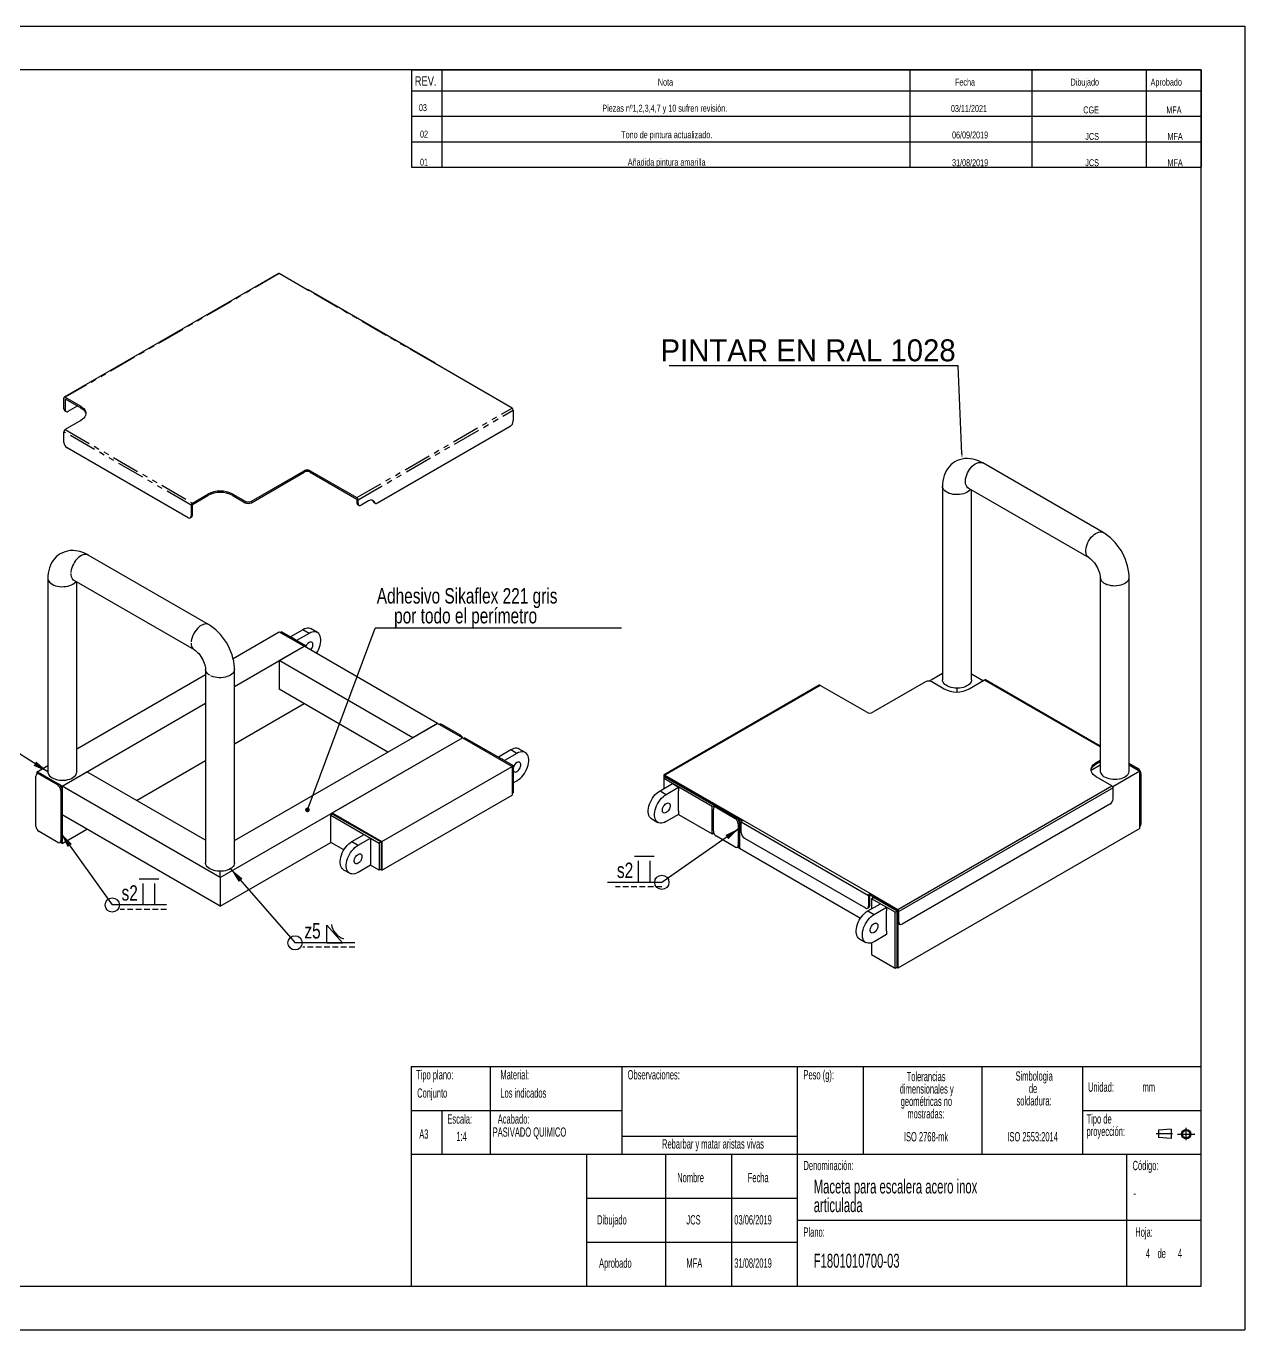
# Model space of a CAD drawing. Extents: x 0 to 1680, y 0 to 1188.
# Drawn here: x 569 to 1680, y 0 to 1188 of the extents above; entities that cross this region are included whole.
import ezdxf
from ezdxf import colors
from ezdxf.entities.mleader import LeaderData, LeaderLine
from ezdxf.math import Vec2, Vec3

# ---------------------------------------------------------------- set-up
doc = ezdxf.new("R2010")
doc.units = 0
doc.header["$LTSCALE"] = 4
for name, pattern in [('CENTERX2', [20.32, 12.7, -2.54, 2.54, -2.54]), ('HIDDEN', [1.905, 1.27, -0.635]), ('PHANTOM', [12.7, 6.35, -1.27, 1.27, -1.27, 1.27, -1.27])]:
    doc.linetypes.add(name, pattern=pattern)
doc.layers.get('0').update_dxf_attribs({"linetype": 'CONTINUOUS'})
doc.layers.add('FORMATO', color=7, linetype='CONTINUOUS')
doc.layers.add('SLD-0', color=179, linetype='CONTINUOUS')
doc.styles.add('SLDTEXTSTYLE0', font='TXT', dxfattribs={"width": 0.605})
doc.styles.add('SLDTEXTSTYLE1', font='TXT', dxfattribs={"width": 0.75})
doc.dimstyles.new('SLDDIMSTYLE0', dxfattribs={"dimtxt": 0.18, "dimasz": 4.307692, "dimexe": 0, "dimexo": 0.0625, "dimgap": 0, "dimtad": 0, "dimtih": 1, "dimtoh": 1, "dimdec": 0, "dimrnd": 1e-09, "dimzin": 0, "dimdsep": 46, "dimtxsty": 'Standard', "dimblk1": 'DOT', "dimblk2": 'DOT', "dimsah": 1, "dimcen": 0.09, "dimadec": 0, "dimazin": 0, "dimtfac": 4.307692, "dimtdec": 0, "dimtofl": 0, "dimtmove": 0, "dimatfit": 3, "dimldrblk": 'DOT', "dimfxl": 1, "dimtolj": 1, "dimtzin": 0, "dimarcsym": 0})
doc.dimstyles.new('SLDDIMSTYLE1', dxfattribs={"dimtxt": 0.18, "dimasz": 14, "dimexe": 0, "dimexo": 0.0625, "dimgap": 0, "dimtad": 0, "dimtih": 1, "dimtoh": 1, "dimdec": 0, "dimrnd": 1e-09, "dimzin": 0, "dimdsep": 46, "dimtxsty": 'Standard', "dimsah": 1, "dimcen": 0.09, "dimadec": 0, "dimazin": 0, "dimtfac": 14, "dimtdec": 0, "dimtofl": 0, "dimtmove": 0, "dimatfit": 3, "dimfxl": 1, "dimtolj": 1, "dimtzin": 0, "dimarcsym": 0})

# ---------------------------------------------------------------- blocks, each defined once
blk = doc.blocks.new('BLOQUE3')
at = {"color": 7, "linetype": 'CENTERX2'}
for p, q in [((1602.08, 515.38), (1602.08, 524.78)), ((1591.7, 520.22), (1579.2, 520.22)), ((1595.52, 520.08), (1608.63, 520.08))]:
    blk.add_line(p, q, dxfattribs=at)
at = {"color": 7, "linetype": 'Continuous'}
for p, q in [((1590.74, 523.79), (1580.93, 523.08)), ((1580.93, 523.08), (1580.93, 517.37)), ((1590.74, 516.66), (1580.93, 517.37)), ((1590.74, 523.79), (1590.74, 516.66))]:
    blk.add_line(p, q, dxfattribs=at)
for radius in [3.57, 2.85]:
    blk.add_circle((1602.08, 520.08), radius, dxfattribs=at)
blk = doc.blocks.new('SW_NOTE_0')
at = {"layer": 'SLD-0', "color": 0, "attachment_point": 2, "style": 'SLDTEXTSTYLE0'}
for s, insert, char_height in [('dimensionales y', (30.2, -0.4), 8.467), ('Tolerancias', (29.6, 10.9), 8.467), ('geométricas no', (29.9, -11.7), 8.467), ('mostradas:', (29.5, -23), 8.47)]:
    blk.add_mtext(s, dxfattribs=dict(at, insert=insert, char_height=char_height))
blk = doc.blocks.new('SW_NOTE_0_1')
at = {"layer": 'SLD-0', "color": 0, "attachment_point": 1, "style": 'SLDTEXTSTYLE0'}
for s, insert, char_height in [('Tipo de', (0, 10.9), 8.47), ('proyección:', (0, -0.4), 8.467)]:
    blk.add_mtext(s, dxfattribs=dict(at, insert=insert, char_height=char_height))
blk = doc.blocks.new('SW_NOTE_0_2')
at = {"layer": 'SLD-0', "color": 0, "char_height": 8.47, "attachment_point": 2, "style": 'SLDTEXTSTYLE0'}
for s, insert in [('Simbologia', (28.4, 10.9)), ('de', (27.4, -0.4)), ('soldadura:', (28.3, -11.7))]:
    blk.add_mtext(s, dxfattribs=dict(at, insert=insert))
blk = doc.blocks.new('SW_NOTE_0_4')
at = {"layer": 'SLD-0', "color": 0, "char_height": 12.7, "attachment_point": 1, "style": 'SLDTEXTSTYLE0'}
for s, insert in [('Maceta para escalera acero inox', (0, 16.4)), ('articulada', (0, -0.6))]:
    blk.add_mtext(s, dxfattribs=dict(at, insert=insert))
blk = doc.blocks.new('SW_NOTE_0_5')
at = {"layer": 'FORMATO', "color": 0}
blk.add_line((224.7, 0), (0, 0), dxfattribs=at)
at = {"layer": 'FORMATO', "color": 0, "char_height": 14, "attachment_point": 1, "style": 'SLDTEXTSTYLE1'}
for s, insert in [('Adhesivo Sikaflex 221 gris', (1.5, 36.5)), ('por todo el perímetro', (17.3, 18.4))]:
    blk.add_mtext(s, dxfattribs=dict(at, insert=insert))
blk = doc.blocks.new('_DOT')
at = {"color": 0, "linetype": 'ByBlock'}
blk.add_line((-0.5, 0), (-1, 0), dxfattribs=at)
at = {"color": 0, "linetype": 'ByBlock', "const_width": 0.5}
blk.add_lwpolyline([(-0.25, 0, 1), (0.25, 0, 1)], format="xyb", close=True, dxfattribs=at)
blk = doc.blocks.new('SW_SYMBOL_WELD_FILL')
at = {"layer": 'FORMATO', "color": 0}
for p, q in [((400, 0), (400, 3600)), ((400, 3600), (3600, 0)), ((400, 0), (3600, 0))]:
    blk.add_line(p, q, dxfattribs=at)
blk = doc.blocks.new('SW_SYMBOL_WLDSI_FCNC')
at = {"layer": 'FORMATO', "color": 0}
blk.add_arc((5100, 4275), 3600, 188, 252, dxfattribs=at)
blk = doc.blocks.new('SW_WELDSYMBOL_19')
at = {"layer": 'FORMATO', "color": 0}
blk.add_line((54.5, 0), (0, 0), dxfattribs=at)
at = {"layer": 'FORMATO', "color": 0, "linetype": 'HIDDEN'}
blk.add_line((54.5, -4), (7.2, -4), dxfattribs=at)
at = {"layer": 'FORMATO', "color": 0}
blk.add_circle((0, 0), 6.48, dxfattribs=at)
at = {"layer": 'FORMATO', "color": 0, "xscale": 0.004470703125, "yscale": 0.004470703125, "zscale": 0.004470703125}
for name, p in [('SW_SYMBOL_WELD_FILL', (27.2, 0)), ('SW_SYMBOL_WLDSI_FCNC', (26.3, 0))]:
    blk.add_blockref(name, p, dxfattribs=at)
at = {"layer": 'FORMATO', "color": 0, "insert": (8.5, 18), "char_height": 14, "attachment_point": 1, "style": 'SLDTEXTSTYLE1'}
blk.add_mtext('z5', dxfattribs=at)
blk = doc.blocks.new('SW_SYMBOL_WELD_BUSQ')
at = {"layer": 'FORMATO', "color": 0}
for p, q in [((800, 0), (800, 4400)), ((3200, 0), (3200, 4400))]:
    blk.add_line(p, q, dxfattribs=at)
blk = doc.blocks.new('SW_SYMBOL_WLDSI_FLT')
at = {"layer": 'FORMATO', "color": 0}
blk.add_line((0, 0), (4000, 0), dxfattribs=at)
blk = doc.blocks.new('SW_WELDSYMBOL_21')
at = {"layer": 'FORMATO', "color": 0}
blk.add_line((49.4, 0), (0, 0), dxfattribs=at)
at = {"layer": 'FORMATO', "color": 0, "linetype": 'HIDDEN'}
blk.add_line((49.4, -4), (7.2, -4), dxfattribs=at)
at = {"layer": 'FORMATO', "color": 0}
blk.add_circle((0, 0), 6.48, dxfattribs=at)
at = {"layer": 'FORMATO', "color": 0, "xscale": 0.004470703125, "yscale": 0.004470703125, "zscale": 0.004470703125}
for name, p in [('SW_SYMBOL_WLDSI_FLT', (24.6, 23.8)), ('SW_SYMBOL_WELD_BUSQ', (24.6, 0))]:
    blk.add_blockref(name, p, dxfattribs=at)
at = {"layer": 'FORMATO', "color": 0, "insert": (8.5, 18), "char_height": 14, "attachment_point": 1, "style": 'SLDTEXTSTYLE1'}
blk.add_mtext('s2', dxfattribs=at)
blk = doc.blocks.new('SW_WELDSYMBOL_22')
at = {"layer": 'FORMATO', "color": 0}
blk.add_line((0, 0), (-49.4, 0), dxfattribs=at)
at = {"layer": 'FORMATO', "color": 0, "linetype": 'HIDDEN'}
blk.add_line((0, -4), (-42.2, -4), dxfattribs=at)
at = {"layer": 'FORMATO', "color": 0}
blk.add_circle((0, 0), 6.48, dxfattribs=at)
at = {"layer": 'FORMATO', "color": 0, "xscale": 0.004470703125, "yscale": 0.004470703125, "zscale": 0.004470703125}
for name, p in [('SW_SYMBOL_WLDSI_FLT', (-24.8, 23.8)), ('SW_SYMBOL_WELD_BUSQ', (-24.8, 0))]:
    blk.add_blockref(name, p, dxfattribs=at)
at = {"layer": 'FORMATO', "color": 0, "insert": (-40.9, 18), "char_height": 14, "attachment_point": 1, "style": 'SLDTEXTSTYLE1'}
blk.add_mtext('s2', dxfattribs=at)

msp = doc.modelspace()

# ---------------------------------------------------------------- linework, layer by layer
at = {"color": 7, "linetype": 'Continuous'}
for p, q in [((0, 1188), (1680, 1188)), ((1680, 1188), (1680, 0)), ((1640, 1148), (80, 1148)), ((1640, 40), (1640, 1148)), ((799.02, 962.5), (603.86, 849.84)), ((825.28, 947.73), (799.82, 962.42)), ((942.04, 880.86), (826.08, 947.81)), ((1011.95, 839.96), (941.24, 880.78)), ((603.53, 839.31), (603.53, 849.11)), ((604.66, 849.76), (618.8, 841.6)), ((604.66, 848.45), (604.66, 838.66)), ((604.66, 848.45), (618.8, 840.29)), ((604.36, 837.48), (605.49, 836.82)), ((607.49, 837.02), (615.97, 841.92)), ((1013.08, 838), (1013.08, 828.21)), ((618.8, 828.53), (604.66, 820.37)), ((889.28, 753.47), (1010.25, 823.31)), ((603.53, 808.61), (603.53, 818.41)), ((716.66, 740.03), (606.36, 803.71)), ((1550.85, 726.55), (1441.11, 789.91)), ((774.36, 755.06), (822.45, 782.81)), ((774.36, 753.75), (822.45, 781.51)), ((828.1, 782.81), (870.53, 758.32)), ((828.1, 781.51), (870.53, 757.02)), ((720.62, 753.42), (734.77, 761.59)), ((757.39, 761.59), (768.71, 755.06)), ((1404.34, 768.67), (1404.34, 592.3)), ((1427.91, 767.04), (1537.65, 703.69)), ((1430.74, 592.3), (1430.74, 765.41)), ((719.49, 751.46), (719.49, 741.67)), ((720.62, 752.12), (734.77, 760.28)), ((720.62, 742.32), (720.62, 752.12)), ((757.39, 760.28), (768.71, 753.75)), ((870.53, 757.02), (870.53, 753.75)), ((871.36, 751.92), (872.49, 751.27)), ((871.66, 753.1), (871.66, 756.36)), ((881.28, 755.38), (874.49, 751.46)), ((886.15, 753.92), (887.28, 753.27)), ((718.66, 739.83), (719.79, 740.49)), ((735.43, 642.69), (625.68, 706.04)), ((588.91, 684.81), (588.91, 508.44)), ((612.48, 683.18), (722.23, 619.83)), ((615.31, 508.44), (615.31, 681.55)), ((1548.02, 685.73), (1548.02, 509.35)), ((1574.42, 509.35), (1574.42, 685.73)), ((757.74, 611.67), (799.82, 635.96)), ((799.82, 635.96), (822.45, 622.9)), ((802.08, 635.96), (800.95, 635.31)), ((802.08, 635.96), (823.58, 623.55)), ((821.32, 637.92), (810, 631.39)), ((815.66, 628.12), (810, 631.39)), ((826.97, 634.65), (815.66, 628.12)), ((834.57, 635.41), (828.91, 638.67)), ((759, 586.27), (822.45, 622.9)), ((799.82, 609.84), (822.45, 622.9)), ((823.58, 623.55), (822.45, 622.9)), ((944.07, 552.69), (822.45, 622.9)), ((823.58, 623.55), (823.58, 622.24)), ((799.82, 609.84), (799.82, 583.71)), ((921.44, 539.62), (799.82, 609.84)), ((615.31, 529.45), (732.6, 597.15)), ((732.6, 601.86), (732.6, 425.49)), ((759, 425.49), (759, 601.86)), ((1404.34, 598.07), (1392.37, 591.16)), ((1430.74, 597.74), (1441.58, 591.48)), ((898.81, 526.56), (799.82, 583.71)), ((1292.01, 587.32), (1150.59, 505.68)), ((1292.81, 587.24), (1151.39, 505.6)), ((1335.23, 562.75), (1292.81, 587.24)), ((1388.97, 590.51), (1340.89, 562.75)), ((1405.94, 583.97), (1394.63, 590.51)), ((1417.26, 584.68), (1417.26, 581.27)), ((1442.71, 592.14), (1428.57, 583.97)), ((1548.02, 531.88), (1443.51, 592.22)), ((601.83, 495.54), (732.6, 571.03)), ((759, 534.01), (822.45, 570.64)), ((822.45, 570.64), (822.45, 570.64)), ((759, 445.85), (944.07, 552.69)), ((944.07, 552.69), (921.44, 539.62)), ((966.7, 539.62), (944.07, 552.69)), ((946.03, 551.91), (945.73, 551.73)), ((963.87, 541.26), (946.9, 551.05)), ((965, 541.91), (948.03, 551.71)), ((746.08, 412.26), (966.7, 539.62)), ((847.9, 471.05), (966.7, 539.62)), ((966.7, 539.62), (1011.95, 513.5)), ((968.96, 539.62), (967.83, 538.97)), ((968.96, 539.62), (1013.08, 514.15)), ((1010.82, 528.52), (999.51, 521.99)), ((1016.48, 525.26), (1005.16, 518.72)), ((1024.08, 526.01), (1018.42, 529.27)), ((579.2, 508.6), (588.91, 514.21)), ((669.72, 482.47), (732.6, 518.77)), ((893.16, 444.92), (1011.95, 513.5)), ((1005.16, 518.72), (999.51, 521.99)), ((1013.08, 514.15), (1011.95, 513.5)), ((1011.95, 513.5), (1011.95, 487.37)), ((1013.08, 514.15), (1013.08, 489.33)), ((1548.02, 514.47), (1539.9, 509.78)), ((1544.54, 517.03), (1548.02, 519.04)), ((1544.54, 515.72), (1548.02, 517.74)), ((1544.54, 517.03), (1544.54, 515.72)), ((1582.44, 511.48), (1574.42, 516.1)), ((1581.31, 510.82), (1574.42, 514.8)), ((1574.42, 514.8), (1584.13, 509.19)), ((1581.31, 510.82), (1582.44, 511.48)), ((578.07, 458.96), (578.07, 504.68)), ((580.03, 507.17), (578.9, 506.51)), ((579.2, 506.69), (579.2, 508.6)), ((601.83, 495.54), (579.2, 508.6)), ((580.9, 506.31), (597.87, 496.52)), ((582.03, 506.97), (599, 497.17)), ((601.83, 495.54), (624.46, 508.6)), ((732.6, 446.17), (624.46, 508.6)), ((1013.08, 498.47), (1016.48, 500.43)), ((1150.25, 504.95), (1150.25, 502.33)), ((1150.25, 502.33), (1151.95, 503.31)), ((1150.25, 502.33), (1150.25, 493.19)), ((1194.38, 476.86), (1150.25, 502.33)), ((1151.39, 505.6), (1222.1, 464.78)), ((1151.39, 504.29), (1151.39, 502.99)), ((1196.64, 478.17), (1151.39, 504.29)), ((1151.39, 504.29), (1221.3, 463.93)), ((1196.07, 477.84), (1151.95, 503.31)), ((1558.68, 495.8), (1544.54, 503.97)), ((1584.13, 509.19), (1559.48, 494.96)), ((1584.13, 456.93), (1584.13, 509.19)), ((1585.27, 506.58), (1584.13, 505.92)), ((1584.13, 460.2), (1584.13, 505.92)), ((1585.27, 460.85), (1585.27, 506.58)), ((600.7, 491.62), (600.7, 445.89)), ((601.83, 495.54), (601.83, 443.28)), ((746.08, 412.26), (601.83, 495.54)), ((601.83, 469.41), (601.83, 495.54)), ((601.83, 492.27), (601.83, 446.55)), ((893.16, 418.79), (1011.95, 487.37)), ((1013.08, 489.33), (1011.95, 488.68)), ((1146.86, 491.23), (1158.17, 497.76)), ((1146.86, 491.23), (1152.52, 487.96)), ((1152.52, 487.96), (1163.83, 494.5)), ((1158.17, 497.76), (1163.83, 494.5)), ((1163.83, 494.5), (1163.83, 491.23)), ((1163.83, 472.94), (1163.83, 491.23)), ((1363.52, 383.14), (1558.68, 495.8)), ((1559.81, 493.84), (1364.65, 381.18)), ((1559.81, 484.04), (1559.81, 493.84)), ((1194.38, 476.86), (1196.07, 477.84)), ((1194.38, 452.04), (1194.38, 476.86)), ((1196.07, 475.88), (1196.07, 477.84)), ((1197.47, 476.73), (1196.34, 476.08)), ((1196.64, 476.25), (1196.64, 478.17)), ((1196.64, 478.17), (1219.27, 465.1)), ((1199.47, 476.53), (1198.34, 475.88)), ((1198.34, 475.88), (1215.31, 466.08)), ((1199.47, 476.53), (1216.44, 466.74)), ((1556.98, 479.14), (1367.48, 369.75)), ((746.08, 386.14), (601.83, 469.41)), ((848.47, 470.07), (846.77, 469.09)), ((846.77, 469.09), (890.89, 443.61)), ((846.77, 444.26), (846.77, 469.09)), ((847.9, 471.05), (893.16, 444.92)), ((847.9, 469.74), (847.9, 471.05)), ((848.47, 470.07), (892.59, 444.59)), ((1139.26, 465.65), (1144.92, 462.39)), ((1163.83, 469.67), (1152.52, 463.14)), ((1163.83, 472.94), (1163.83, 469.67)), ((1163.83, 469.67), (1194.38, 452.04)), ((1195.51, 454.65), (1195.51, 474.25)), ((1215.31, 466.08), (1216.44, 466.74)), ((1219.27, 465.1), (1219.27, 438.98)), ((1219.27, 465.1), (1221.3, 463.93)), ((1222.1, 464.78), (1338.06, 397.83)), ((597.87, 444.26), (580.9, 454.06)), ((601.83, 443.28), (624.46, 456.34)), ((866, 444.92), (877.32, 451.45)), ((877.32, 451.45), (882.98, 448.19)), ((1194.38, 452.04), (1195.85, 452.89)), ((1195.51, 452.69), (1196.07, 452.36)), ((1219.27, 461.84), (1218.14, 461.19)), ((1218.14, 461.19), (1218.14, 441.59)), ((1219.27, 461.84), (1219.27, 442.24)), ((1220.96, 462.82), (1336.93, 395.87)), ((1220.96, 453.02), (1220.96, 462.82)), ((1584.13, 456.93), (1363.52, 329.57)), ((1584.13, 460.2), (1585.27, 460.85)), ((1584.13, 458.85), (1584.44, 459.02)), ((599.87, 444.06), (601, 444.71)), ((601.83, 443.28), (600.17, 444.24)), ((746.08, 386.14), (846.77, 444.26)), ((858.69, 437.38), (846.77, 444.26)), ((871.66, 441.66), (882.98, 448.19)), ((882.98, 448.19), (882.98, 444.92)), ((882.98, 444.92), (882.98, 426.63)), ((892.59, 444.59), (890.89, 443.61)), ((890.89, 443.61), (890.89, 418.79)), ((892.59, 444.59), (892.59, 419.77)), ((893.16, 444.92), (893.16, 418.79)), ((1215.31, 439.96), (1198.34, 449.75)), ((1217.31, 439.76), (1218.44, 440.41)), ((1217.61, 439.93), (1219.27, 438.98)), ((1218.14, 441.59), (1219.27, 442.24)), ((1223.79, 448.12), (1334.1, 384.44)), ((1219.27, 438.98), (1329.66, 375.25)), ((746.08, 412.26), (746.08, 417.87)), ((858.41, 419.35), (864.06, 416.08)), ((882.98, 423.36), (871.66, 416.83)), ((882.98, 426.63), (882.98, 423.36)), ((890.89, 418.79), (882.98, 423.36)), ((892.59, 419.77), (890.89, 418.79)), ((893.16, 418.79), (892.03, 419.44)), ((746.08, 412.26), (746.08, 386.14)), ((1336.93, 395.87), (1336.93, 386.08)), ((1338.06, 396.53), (1338.06, 397.83)), ((1338.06, 397.83), (1363.52, 383.14)), ((1338.06, 396.53), (1363.52, 381.83)), ((1338.06, 386.73), (1338.06, 396.53)), ((1338.06, 396.53), (1340.89, 394.89)), ((1339.76, 392.93), (1341.46, 393.91)), ((1361.25, 380.52), (1339.76, 392.93)), ((1339.76, 392.93), (1339.76, 383.79)), ((1363.52, 381.83), (1340.89, 394.89)), ((1340.89, 393.59), (1340.89, 394.89)), ((1362.95, 381.5), (1341.46, 393.91)), ((1336.1, 384.24), (1337.23, 384.9)), ((1336.36, 381.83), (1347.68, 388.36)), ((1336.36, 381.83), (1342.02, 378.57)), ((1336.93, 386.08), (1338.06, 386.73)), ((1342.02, 378.57), (1353.34, 385.1)), ((1347.68, 388.36), (1353.34, 385.1)), ((1353.34, 385.1), (1353.34, 381.83)), ((1353.34, 363.54), (1353.34, 381.83)), ((1361.25, 380.52), (1362.95, 381.5)), ((1361.25, 329.57), (1361.25, 380.52)), ((1362.95, 330.55), (1362.95, 381.5)), ((1363.52, 381.83), (1363.52, 372.03)), ((1363.52, 381.83), (1363.52, 329.57)), ((1364.65, 371.38), (1364.65, 381.18)), ((1363.52, 372.03), (1364.65, 371.38)), ((1364.35, 370.2), (1365.48, 369.55)), ((1353.34, 360.27), (1342.02, 353.74)), ((1353.34, 363.54), (1353.34, 360.27)), ((1328.77, 356.26), (1334.42, 352.99)), ((1339.76, 352.71), (1339.76, 341.98)), ((1339.76, 341.98), (1361.25, 329.57)), ((1361.25, 329.57), (1362.95, 330.55)), ((1363.52, 329.57), (1362.39, 330.23)), ((920, 240), (1640, 240)), ((920, 240), (920, 40)), ((80, 40), (1640, 40)), ((30.12, 0), (1680, 0))]:
    msp.add_line(p, q, dxfattribs=at)
at = {"color": 8, "linetype": 'PHANTOM'}
for p, q in [((799.82, 962.42), (604.66, 849.76)), ((941.24, 880.78), (825.28, 947.73)), ((603.53, 839.31), (604.66, 838.66)), ((618.8, 841.6), (618.8, 840.29)), ((870.53, 758.32), (1011.95, 839.96)), ((871.66, 756.36), (1013.08, 838)), ((604.66, 820.37), (720.62, 753.42)), ((719.49, 751.46), (603.53, 818.41)), ((822.45, 781.51), (822.45, 782.81)), ((828.1, 782.81), (828.1, 781.51)), ((734.77, 761.59), (734.77, 760.28)), ((757.39, 761.59), (757.39, 760.28)), ((768.71, 753.75), (768.71, 755.06)), ((774.36, 755.06), (774.36, 753.75)), ((870.53, 753.75), (871.66, 753.1)), ((885.48, 754.76), (886.61, 754.11)), ((719.49, 741.67), (720.62, 742.32)), ((826.97, 634.65), (821.32, 637.92)), ((948.03, 551.71), (946.9, 551.05)), ((963.87, 541.26), (965, 541.91)), ((1016.48, 525.26), (1010.82, 528.52)), ((582.03, 506.97), (580.9, 506.31)), ((597.87, 496.52), (599, 497.17)), ((601.83, 492.27), (600.7, 491.62)), ((600.7, 445.89), (601.83, 446.55)), ((866, 444.92), (871.66, 441.66))]:
    msp.add_line(p, q, dxfattribs=at)
at = {"color": 8, "linetype": 'Continuous'}
msp.add_line((1548.02, 531.34), (1442.71, 592.14), dxfattribs=at)
at = {"color": 7, "linetype": 'Continuous', "flags": 128}
for points in [[(618.8, 841.6), (620.3, 840.6), (621.53, 839.49), (622.48, 838.29), (623.12, 837.03), (623.45, 835.72), (623.45, 834.41), (623.12, 833.1), (622.48, 831.84), (621.53, 830.64), (620.3, 829.53), (618.8, 828.53)], [(618.8, 840.29), (620.3, 839.29), (621.53, 838.19), (622.48, 836.99), (623.12, 835.72), (623.45, 834.42), (623.45, 834.41)], [(1441.11, 789.91), (1439.64, 790.71), (1437.03, 791.91), (1434.36, 792.86), (1431.96, 793.46), (1429.59, 793.84), (1427.26, 793.98), (1424.73, 793.88), (1422.28, 793.51), (1419.94, 792.89), (1417.73, 792.03), (1415.66, 790.95), (1413.74, 789.66), (1411.99, 788.18), (1410.4, 786.52), (1408.98, 784.71), (1407.75, 782.73), (1406.69, 780.62), (1405.83, 778.36), (1405.15, 775.96), (1404.67, 773.43), (1404.4, 770.77), (1404.34, 768.67)], [(1426.66, 767.6), (1426.65, 767.6), (1426.79, 767.57), (1427.14, 767.43), (1427.68, 767.17), (1427.91, 767.04)], [(886.61, 754.11), (886.26, 754.82), (885.79, 755.4), (885.21, 755.81), (884.54, 756.07), (883.8, 756.15), (882.99, 756.06), (882.15, 755.81), (881.28, 755.38)], [(884.67, 756.04), (885.13, 755.47), (885.48, 754.76)], [(886.61, 754.11), (886.79, 753.75), (887.02, 753.46), (887.31, 753.25), (887.65, 753.13), (888.02, 753.08), (888.42, 753.13), (888.84, 753.26), (889.28, 753.47)], [(1574.42, 685.73), (1574.39, 687.4), (1574.15, 690.27), (1573.7, 693.18), (1573.04, 696.09), (1572.2, 698.98), (1571.17, 701.84), (1569.97, 704.65), (1568.6, 707.4), (1567.09, 710.07), (1565.42, 712.64), (1563.62, 715.12), (1561.68, 717.47), (1559.62, 719.7), (1557.43, 721.77), (1555.12, 723.68), (1552.7, 725.41), (1550.85, 726.55)], [(625.68, 706.04), (624.21, 706.85), (621.6, 708.05), (618.93, 708.99), (616.54, 709.6), (614.16, 709.97), (611.83, 710.12), (609.3, 710.02), (606.85, 709.65), (604.52, 709.03), (602.31, 708.17), (600.24, 707.08), (598.32, 705.79), (596.56, 704.31), (594.97, 702.66), (593.55, 700.84), (592.32, 698.87), (591.27, 696.75), (590.4, 694.49), (589.72, 692.09), (589.25, 689.56), (588.98, 686.91), (588.91, 684.81)], [(1537.65, 703.69), (1538.06, 703.44), (1538.88, 702.87), (1539.8, 702.12), (1540.79, 701.19), (1541.81, 700.09), (1542.84, 698.84), (1543.83, 697.45), (1544.76, 695.97), (1545.59, 694.42), (1546.32, 692.85), (1546.93, 691.31), (1547.39, 689.82), (1547.72, 688.45), (1547.92, 687.22), (1548.01, 686.19), (1548.02, 685.73)], [(611.23, 683.74), (611.22, 683.74), (611.36, 683.7), (611.71, 683.57), (612.25, 683.31), (612.48, 683.18)], [(759, 601.86), (758.96, 603.53), (758.72, 606.41), (758.27, 609.31), (757.62, 612.22), (756.77, 615.12), (755.74, 617.98), (754.54, 620.79), (753.18, 623.53), (751.66, 626.2), (749.99, 628.78), (748.19, 631.25), (746.25, 633.61), (744.19, 635.83), (742, 637.91), (739.69, 639.82), (737.27, 641.55), (735.43, 642.69)], [(828.91, 638.67), (828.1, 639.05), (826.9, 639.34), (825.6, 639.36), (824.22, 639.13), (822.78, 638.65), (821.32, 637.92)], [(833.68, 616.41), (833.76, 616.53), (834.83, 618.31), (835.75, 620.15), (836.52, 622.04), (837.1, 623.93), (837.5, 625.79), (837.7, 627.59), (837.7, 629.28), (837.5, 630.84), (837.1, 632.25), (836.52, 633.46), (835.75, 634.47), (834.83, 635.25), (833.76, 635.79), (832.56, 636.07), (831.25, 636.1), (829.87, 635.87), (828.44, 635.38), (826.97, 634.65)], [(722.23, 619.83), (722.63, 619.58), (723.45, 619.01), (724.37, 618.26), (725.36, 617.33), (726.38, 616.23), (727.41, 614.97), (728.4, 613.59), (729.33, 612.11), (730.17, 610.56), (730.9, 608.99), (731.5, 607.44), (731.96, 605.96), (732.29, 604.58), (732.5, 603.36), (732.59, 602.32), (732.6, 601.86)], [(828.48, 619.42), (828.62, 619.58), (829.32, 620.54), (829.88, 621.6), (830.28, 622.7), (830.48, 623.78), (830.48, 624.76), (830.28, 625.6), (829.88, 626.24), (829.32, 626.65), (828.62, 626.81), (827.82, 626.7), (826.97, 626.33)], [(1430.74, 592.3), (1430.69, 591.61), (1430.37, 590.51), (1429.78, 589.45), (1428.93, 588.45), (1427.84, 587.53), (1426.53, 586.72), (1425.02, 586.02), (1423.36, 585.46), (1421.57, 585.05), (1419.7, 584.78), (1417.78, 584.68), (1415.86, 584.74), (1413.97, 584.96), (1412.16, 585.34), (1410.46, 585.87), (1408.91, 586.53), (1407.55, 587.32), (1406.4, 588.21), (1405.49, 589.19), (1404.83, 590.24), (1404.45, 591.33), (1404.34, 592.3)], [(1018.42, 529.27), (1017.6, 529.65), (1016.4, 529.94), (1015.1, 529.97), (1013.72, 529.73), (1012.28, 529.25), (1010.82, 528.52)], [(1016.48, 500.43), (1017.94, 501.39), (1019.38, 502.57), (1020.76, 503.93), (1022.06, 505.46), (1023.26, 507.13), (1024.33, 508.91), (1025.26, 510.76), (1026.02, 512.64), (1026.6, 514.53), (1027, 516.39), (1027.2, 518.19), (1027.2, 519.88), (1027, 521.44), (1026.6, 522.85), (1026.02, 524.06), (1025.26, 525.07), (1024.33, 525.85), (1023.26, 526.39), (1022.06, 526.67), (1020.76, 526.7), (1019.38, 526.47), (1017.94, 525.98), (1016.48, 525.26)], [(1013.08, 509.74), (1013.17, 509.49), (1013.57, 508.84), (1014.13, 508.43), (1014.83, 508.28), (1015.63, 508.39), (1016.48, 508.76), (1017.32, 509.37), (1018.12, 510.18), (1018.82, 511.14), (1019.39, 512.2), (1019.78, 513.3), (1019.99, 514.38), (1019.99, 515.36), (1019.78, 516.2), (1019.39, 516.84), (1018.82, 517.25), (1018.12, 517.41), (1017.32, 517.3), (1016.48, 516.93), (1016.48, 516.93)], [(1539.88, 509.77), (1539.89, 509.85), (1540.22, 511.15), (1540.86, 512.42), (1541.81, 513.62), (1543.04, 514.73), (1544.54, 515.72)], [(1544.54, 503.97), (1543.04, 504.96), (1541.81, 506.07), (1540.86, 507.27), (1540.22, 508.53), (1539.89, 509.84), (1539.89, 511.16), (1540.22, 512.46), (1540.86, 513.73), (1541.81, 514.92), (1543.04, 516.03), (1544.54, 517.03)], [(588.91, 508.44), (588.93, 508.02), (589.18, 506.92), (589.7, 505.85), (590.49, 504.83), (591.52, 503.89), (592.78, 503.05)], [(592.78, 503.05), (594.24, 502.32), (595.86, 501.73), (597.62, 501.27), (599.48, 500.97), (601.39, 500.83), (603.32, 500.85), (605.22, 501.03), (607.05, 501.37), (608.78, 501.86), (610.37, 502.49), (611.78, 503.25), (612.99, 504.12), (613.96, 505.08), (614.68, 506.11), (615.13, 507.19), (615.31, 508.3), (615.31, 508.44)], [(1548.02, 509.35), (1548.13, 508.38), (1548.52, 507.29), (1549.17, 506.25), (1550.08, 505.27), (1551.23, 504.37), (1552.6, 503.59), (1554.14, 502.92), (1555.84, 502.4), (1557.65, 502.02), (1559.54, 501.8), (1561.47, 501.74), (1563.38, 501.84), (1565.26, 502.1), (1567.04, 502.51), (1568.71, 503.08), (1570.21, 503.77), (1571.52, 504.59), (1572.62, 505.5), (1573.47, 506.5), (1574.05, 507.56), (1574.37, 508.66), (1574.42, 509.35)], [(1139.26, 465.65), (1139.01, 465.81), (1138.08, 466.59), (1137.32, 467.6), (1136.73, 468.82), (1136.34, 470.22), (1136.14, 471.78), (1136.14, 473.48), (1136.34, 475.27), (1136.73, 477.13), (1137.32, 479.02), (1138.08, 480.91), (1139.01, 482.76), (1140.08, 484.53), (1141.28, 486.2), (1142.58, 487.73), (1143.96, 489.1), (1145.4, 490.27), (1146.86, 491.23)], [(1152.52, 463.14), (1151.05, 462.41), (1149.62, 461.93), (1148.23, 461.7), (1146.93, 461.72), (1145.73, 462.01), (1144.66, 462.55), (1143.74, 463.33), (1142.97, 464.33), (1142.39, 465.55), (1141.99, 466.95), (1141.79, 468.52), (1141.79, 470.21), (1141.99, 472), (1142.39, 473.86), (1142.97, 475.75), (1143.74, 477.64), (1144.66, 479.49), (1145.73, 481.26), (1146.93, 482.93), (1148.23, 484.46), (1149.62, 485.83), (1151.05, 487), (1152.52, 487.96)], [(1152.52, 479.64), (1153.36, 480.01), (1154.16, 480.12), (1154.86, 479.96), (1155.43, 479.55), (1155.82, 478.91), (1156.03, 478.07), (1156.03, 477.09), (1155.82, 476.01), (1155.43, 474.91), (1154.86, 473.85), (1154.16, 472.89), (1153.36, 472.08), (1152.52, 471.47), (1151.67, 471.1), (1150.87, 470.99), (1150.17, 471.14), (1149.61, 471.55), (1149.21, 472.2), (1149.01, 473.03), (1149.01, 474.02), (1149.21, 475.09), (1149.61, 476.19), (1150.17, 477.26), (1150.87, 478.22), (1151.67, 479.03), (1152.52, 479.64)], [(858.41, 419.35), (858.15, 419.5), (857.22, 420.28), (856.46, 421.29), (855.88, 422.51), (855.48, 423.91), (855.28, 425.47), (855.28, 427.17), (855.48, 428.96), (855.88, 430.82), (856.46, 432.71), (857.22, 434.6), (858.15, 436.45), (859.22, 438.22), (860.42, 439.89), (861.72, 441.42), (863.1, 442.79), (864.54, 443.96), (866, 444.92)], [(871.66, 416.83), (870.2, 416.1), (868.76, 415.62), (867.38, 415.39), (866.08, 415.42), (864.88, 415.7), (863.81, 416.24), (862.88, 417.02), (862.12, 418.02), (861.53, 419.24), (861.14, 420.64), (860.94, 422.21), (860.94, 423.9), (861.14, 425.69), (861.53, 427.55), (862.12, 429.44), (862.88, 431.33), (863.81, 433.18), (864.88, 434.96), (866.08, 436.62), (867.38, 438.16), (868.76, 439.52), (870.2, 440.69), (871.66, 441.66)], [(871.66, 433.33), (872.51, 433.7), (873.3, 433.81), (874.01, 433.65), (874.57, 433.24), (874.97, 432.6), (875.17, 431.76), (875.17, 430.78), (874.97, 429.7), (874.57, 428.6), (874.01, 427.54), (873.3, 426.58), (872.51, 425.77), (871.66, 425.16), (870.82, 424.79), (870.02, 424.68), (869.32, 424.83), (868.75, 425.24), (868.36, 425.89), (868.15, 426.73), (868.15, 427.71), (868.36, 428.78), (868.75, 429.88), (869.32, 430.95), (870.02, 431.91), (870.82, 432.72), (871.66, 433.33)], [(736.46, 420.1), (735.2, 420.94), (734.17, 421.88), (733.38, 422.9), (732.86, 423.97), (732.62, 425.07), (732.6, 425.49)], [(759, 425.49), (758.99, 425.35), (758.82, 424.24), (758.37, 423.16), (757.64, 422.13), (756.67, 421.17), (755.46, 420.3), (754.05, 419.54), (752.47, 418.91), (750.74, 418.42), (748.9, 418.08), (747, 417.9), (745.07, 417.88), (743.16, 418.02), (741.31, 418.32), (739.55, 418.78), (737.92, 419.37), (736.46, 420.1)], [(1328.77, 356.26), (1328.51, 356.41), (1327.58, 357.19), (1326.82, 358.2), (1326.24, 359.42), (1325.84, 360.82), (1325.64, 362.38), (1325.64, 364.08), (1325.84, 365.87), (1326.24, 367.73), (1326.82, 369.62), (1327.58, 371.51), (1328.51, 373.36), (1329.58, 375.13), (1330.78, 376.8), (1332.08, 378.33), (1333.46, 379.7), (1334.9, 380.87), (1336.36, 381.83)], [(1342.02, 353.74), (1340.56, 353.01), (1339.12, 352.53), (1337.74, 352.3), (1336.44, 352.33), (1335.24, 352.61), (1334.17, 353.15), (1333.24, 353.93), (1332.48, 354.93), (1331.89, 356.15), (1331.5, 357.55), (1331.3, 359.12), (1331.3, 360.81), (1331.5, 362.6), (1331.89, 364.46), (1332.48, 366.36), (1333.24, 368.24), (1334.17, 370.09), (1335.24, 371.87), (1336.44, 373.53), (1337.74, 375.07), (1339.12, 376.43), (1340.56, 377.61), (1342.02, 378.57)], [(1342.02, 370.24), (1342.87, 370.61), (1343.66, 370.72), (1344.37, 370.56), (1344.93, 370.15), (1345.33, 369.51), (1345.53, 368.67), (1345.53, 367.69), (1345.33, 366.61), (1344.93, 365.51), (1344.37, 364.45), (1343.66, 363.49), (1342.87, 362.68), (1342.02, 362.07), (1341.18, 361.7), (1340.38, 361.59), (1339.68, 361.74), (1339.11, 362.16), (1338.72, 362.8), (1338.51, 363.64), (1338.51, 364.62), (1338.72, 365.69), (1339.11, 366.79), (1339.68, 367.86), (1340.38, 368.82), (1341.18, 369.63), (1342.02, 370.24)]]:
    msp.add_lwpolyline(points, dxfattribs=at)
at = {"color": 8, "linetype": 'Continuous', "flags": 128}
for points in [[(1427.91, 767.04), (1427.12, 767.62), (1426.37, 768.5), (1425.79, 769.59), (1425.4, 770.87), (1425.2, 772.31), (1425.2, 773.89), (1425.4, 775.56), (1425.79, 777.29), (1426.37, 779.05), (1427.12, 780.8), (1428.03, 782.49), (1429.08, 784.1), (1430.24, 785.6), (1431.5, 786.94), (1432.82, 788.09), (1434.17, 789.05), (1435.53, 789.78), (1436.87, 790.26), (1438.16, 790.5), (1439.37, 790.48), (1440.48, 790.21), (1441.11, 789.91)], [(1429.85, 765.92), (1429.78, 765.82), (1428.93, 764.82), (1427.84, 763.91), (1426.53, 763.09), (1425.02, 762.4), (1423.36, 761.83), (1421.57, 761.42), (1419.7, 761.16), (1417.78, 761.06), (1415.86, 761.12), (1413.97, 761.34), (1412.16, 761.72), (1410.46, 762.24), (1408.91, 762.91), (1407.55, 763.69), (1406.4, 764.59), (1405.49, 765.57), (1404.83, 766.61), (1404.45, 767.7), (1404.34, 768.67)], [(1537.63, 703.7), (1536.87, 704.27), (1536.11, 705.15), (1535.54, 706.24), (1535.14, 707.52), (1534.95, 708.96), (1534.95, 710.53), (1535.14, 712.21), (1535.54, 713.94), (1536.11, 715.7), (1536.87, 717.44), (1537.78, 719.14), (1538.82, 720.75), (1539.99, 722.24), (1541.24, 723.58), (1542.56, 724.74), (1543.91, 725.7), (1545.27, 726.42), (1546.61, 726.91), (1547.9, 727.15), (1549.12, 727.13), (1550.22, 726.85), (1550.86, 726.55)], [(1548.02, 685.7), (1548.13, 684.76), (1548.52, 683.67), (1549.17, 682.62), (1550.08, 681.64), (1551.23, 680.75), (1552.6, 679.96), (1554.14, 679.3), (1555.84, 678.77), (1557.65, 678.39), (1559.54, 678.17), (1561.47, 678.11), (1563.38, 678.21), (1565.26, 678.47), (1567.04, 678.89), (1568.71, 679.45), (1570.21, 680.15), (1571.52, 680.96), (1572.62, 681.88), (1573.47, 682.88), (1574.05, 683.93), (1574.37, 685.03), (1574.42, 685.73)]]:
    msp.add_lwpolyline(points, dxfattribs=at)
at = {"color": 8, "linetype": 'PHANTOM', "flags": 128}
for points in [[(625.68, 706.04), (625.56, 706.11), (624.51, 706.51), (623.35, 706.66), (622.1, 706.55), (620.78, 706.19), (619.42, 705.58), (618.06, 704.73), (616.72, 703.68), (615.43, 702.42), (614.22, 701), (613.11, 699.45), (612.13, 697.79), (611.3, 696.06), (610.63, 694.31), (610.14, 692.56), (609.85, 690.85), (609.75, 689.22)], [(609.75, 689.22), (609.85, 687.71), (610.14, 686.35), (610.63, 685.16), (611.3, 684.17), (612.13, 683.4), (612.48, 683.18)], [(588.91, 684.81), (588.93, 684.39), (589.18, 683.29), (589.7, 682.22), (590.49, 681.2), (591.52, 680.26), (592.78, 679.42)], [(592.78, 679.42), (594.24, 678.69), (595.86, 678.1), (597.62, 677.64), (599.48, 677.34), (601.39, 677.2), (603.32, 677.22), (605.22, 677.4), (607.05, 677.74), (608.78, 678.23), (610.37, 678.86), (611.78, 679.62), (612.99, 680.49), (613.96, 681.45), (614.42, 682.06)], [(735.43, 642.69), (735.3, 642.76), (734.26, 643.16), (733.09, 643.31), (731.84, 643.2), (730.52, 642.83), (729.17, 642.23), (727.81, 641.38), (726.47, 640.32), (725.18, 639.07), (723.96, 637.65), (722.86, 636.1), (721.87, 634.44), (721.04, 632.71), (720.37, 630.95), (719.89, 629.2), (719.59, 627.5), (719.49, 625.87)], [(719.49, 625.87), (719.59, 624.36), (719.89, 622.99), (720.37, 621.8), (721.04, 620.82), (721.87, 620.05), (722.2, 619.84)], [(736.46, 596.47), (735.2, 597.32), (734.17, 598.26), (733.38, 599.27), (732.86, 600.34), (732.62, 601.45), (732.6, 601.84)], [(759, 601.86), (758.99, 601.72), (758.82, 600.62), (758.37, 599.53), (757.64, 598.5), (756.67, 597.54), (755.46, 596.68), (754.05, 595.92), (752.47, 595.29), (750.74, 594.8), (748.9, 594.46), (747, 594.27), (745.07, 594.25), (743.16, 594.4), (741.31, 594.7), (739.55, 595.15), (737.92, 595.75), (736.46, 596.47)]]:
    msp.add_lwpolyline(points, dxfattribs=at)
at = {"color": 7, "linetype": 'Continuous'}
for centre, radius, start, end in [((799.35, 961.77), 0.805, 54.38286, 114.30677), ((825.74, 947.08), 0.805, 65.69319, 125.61693), ((941.68, 880.24), 0.699, 350.7862, 129.20433), ((604.22, 849.22), 0.699, 50.79553, 189.21374), ((605.49, 839.09), 1.97, 173.70234, 234.98482), ((606.38, 838.38), 1.75, 170.78575, 309.20232), ((1010.63, 837.89), 2.46, 2.60523, 57.39502), ((605.98, 818.3), 2.46, 122.60445, 177.39506), ((1006.94, 828.48), 6.15, 302.60594, 357.39443), ((609.67, 808.89), 6.15, 182.60552, 237.39413), ((825.28, 777.36), 6.15, 62.60972, 117.39018), ((825.28, 776.05), 6.15, 62.60972, 117.39018), ((746.08, 739.86), 24.49, 62.49144, 117.50857), ((746.08, 738.56), 24.49, 62.49144, 117.50857), ((721.95, 751.35), 2.46, 122.60445, 177.39506), ((771.54, 760.52), 6.15, 242.6095, 297.3905), ((771.54, 759.21), 6.15, 242.6095, 297.3905), ((872.53, 753.55), 2.01, 174.37931, 234.30784), ((869.21, 756.25), 2.46, 2.60523, 57.39502), ((873.39, 752.82), 1.75, 170.78531, 309.20394), ((886.96, 755.25), 1.56, 198.50624, 238.64388), ((717.77, 741.39), 1.75, 230.79762, 9.21417), ((718.7, 742.09), 1.94, 304.40365, 6.9092), ((831.2, 619.78), 7.8, 122.87994, 162.42485), ((1292.34, 586.59), 0.805, 54.38279, 114.30707), ((1391.8, 585.05), 6.15, 62.6095, 117.3905), ((1417.26, 605.7), 24.49, 242.49144, 297.50857), ((1443.18, 591.48), 0.805, 65.69377, 125.61751), ((1338.06, 568.21), 6.15, 242.60972, 297.39018), ((946.86, 550.07), 2.01, 54.3824, 114.30716), ((961.75, 536.81), 6.05, 24.29969, 57.49154), ((1020.68, 510.39), 7.78, 122.74992, 167.81949), ((1579.13, 506.3), 6.15, 2.60533, 57.39464), ((579.8, 504.96), 1.75, 50.79651, 189.21431), ((580.86, 505.33), 2.01, 54.38236, 114.30697), ((1150.94, 505.06), 0.699, 50.79674, 189.21457), ((594.56, 491.34), 6.15, 2.60542, 57.39455), ((595.69, 491.99), 6.15, 2.60542, 57.39455), ((1557.35, 493.73), 2.46, 2.60551, 57.39456), ((1197.23, 474.53), 1.75, 50.79651, 189.21431), ((1198.3, 474.9), 2.01, 54.38236, 114.30697), ((1553.67, 484.32), 6.15, 302.60546, 357.39458), ((1212, 460.91), 6.15, 2.60542, 57.39455), ((1213.13, 461.56), 6.15, 2.60542, 57.39455), ((1223.42, 462.71), 2.46, 122.60549, 177.39452), ((584.21, 459.23), 6.15, 182.60533, 237.39464), ((1201.65, 454.93), 6.15, 182.60534, 237.39463), ((1227.11, 453.3), 6.15, 182.60543, 237.39458), ((1583.35, 460.61), 1.93, 304.23434, 7.07837), ((598.97, 445.61), 1.75, 230.79668, 9.21415), ((599.94, 446.3), 1.91, 303.88685, 7.42531), ((1216.41, 441.31), 1.75, 230.79671, 9.21413), ((1217.37, 442), 1.91, 303.90811, 7.40404), ((1339.39, 395.76), 2.46, 122.60549, 177.39452), ((1335.21, 385.8), 1.75, 230.7966, 9.21411), ((1336.17, 386.48), 1.91, 303.88685, 7.42531), ((1362.19, 381.07), 2.46, 2.60551, 57.39456), ((1365.48, 371.82), 1.97, 173.68169, 235.00611), ((1366.37, 371.1), 1.75, 170.78597, 309.20326)]:
    msp.add_arc(centre, radius, start, end, dxfattribs=at)
at = {"layer": 'FORMATO'}
for p, q in [((920.37, 1148), (1640, 1148)), ((920.37, 1148), (920.37, 1059.46)), ((948.13, 1148), (948.13, 1059.46)), ((1374.63, 1148), (1374.63, 1059.46)), ((1485.85, 1148), (1485.85, 1059.46)), ((1590.05, 1148), (1590.05, 1059.46)), ((1640, 1148), (1640, 1059.46)), ((920.37, 1129.06), (1640, 1129.06)), ((920.37, 1105.86), (1640, 1105.86)), ((920.37, 1082.66), (1640, 1082.66)), ((920.37, 1059.46), (1640, 1059.46))]:
    msp.add_line(p, q, dxfattribs=at)
at = {"layer": 'SLD-0'}
for p, q in [((992, 240), (992, 160)), ((1112, 240), (1112, 160)), ((1272, 240), (1272, 160)), ((1332, 240), (1332, 160)), ((1440.33, 240), (1440.33, 160)), ((1532, 240), (1532, 160)), ((920, 200), (992, 200)), ((948, 200), (948, 160)), ((992, 200), (1112, 200)), ((1532, 200), (1640, 200)), ((1112, 176.63), (1272, 176.63)), ((920, 160), (1640, 160)), ((1080, 160), (1080, 40)), ((1152, 160), (1152, 40)), ((1212, 160), (1212, 40)), ((1272, 160), (1272, 40)), ((1572, 160), (1572, 40)), ((1080, 120), (1272, 120)), ((1272, 100), (1572, 100)), ((1572, 100), (1640, 100)), ((1080, 80), (1272, 80))]:
    msp.add_line(p, q, dxfattribs=at)

# ---------------------------------------------------------------- block references
at = {"color": 7, "linetype": 'Continuous', "xscale": 1.2, "yscale": 1.2, "zscale": 1.2}
msp.add_blockref('BLOQUE3', (-296.04, -445.63), dxfattribs=at)
at = {"layer": 'FORMATO', "color": 52}
for name, p in [('SW_NOTE_0_5', (887.19, 639.37)), ('SW_WELDSYMBOL_22', (1148.51, 407.8)), ('SW_WELDSYMBOL_21', (647.56, 387.18)), ('SW_WELDSYMBOL_19', (814.23, 352.66))]:
    msp.add_blockref(name, p, dxfattribs=at)
at = {"layer": 'SLD-0'}
for name, p in [('SW_NOTE_0', (1359.78, 224.22)), ('SW_NOTE_0_2', (1459.49, 224.66)), ('SW_NOTE_0_1', (1535.66, 185.56)), ('SW_NOTE_0_4', (1286.96, 120.63))]:
    msp.add_blockref(name, p, dxfattribs=at)

# ---------------------------------------------------------------- texts
at = {"layer": 'FORMATO', "style": 'SLDTEXTSTYLE1'}
for s, insert, char_height, attachment_point in [('REV.', (923.34, 1142.21), 8.467, 1), ('Nota', (1144.9, 1140.1), 6.35, 1), ('Fecha', (1415.71, 1140.1), 6.35, 1), ('Dibujado', (1521.04, 1140.1), 6.35, 1), ('Aprobado', (1594.04, 1140.1), 6.35, 1), ('03', (930.74, 1116.85), 6.35, 2), ('Piezas nº1,2,3,4,7 y 10 sufren revisión.', (1151.18, 1116.33), 6.35, 2), ('03/11/2021', (1428.45, 1116.07), 6.35, 2), ('CGE', (1539.78, 1114.76), 6.35, 2), ('MFA', (1615.3, 1114.76), 6.35, 2), ('02', (931.77, 1092.72), 6.35, 2), ('Tono de pintura actualizado.', (1152.97, 1092.2), 6.35, 2), ('06/09/2019', (1429.49, 1091.94), 6.35, 2), ('JCS', (1540.74, 1090.64), 6.35, 2), ('MFA', (1616.33, 1090.64), 6.35, 2), ('01', (931.77, 1067.18), 6.35, 2), ('Añadida pintura amarilla', (1152.93, 1067.18), 6.35, 2), ('31/08/2019', (1429.49, 1066.67), 6.35, 2), ('JCS', (1540.74, 1066.67), 6.35, 2), ('MFA', (1616.33, 1066.67), 6.35, 2)]:
    msp.add_mtext(s, dxfattribs=dict(at, insert=insert, char_height=char_height, attachment_point=attachment_point))
at = {"layer": 'SLD-0', "style": 'SLDTEXTSTYLE0'}
for s, insert, char_height, attachment_point in [('Tipo plano:', (924.52, 236.72), 8.4667, 1), ('Material:', (1001.32, 236.72), 8.467, 1), ('Observaciones:', (1117.35, 236.72), 8.4667, 1), ('Peso (g):', (1277.61, 236.72), 8.467, 1), ('Unidad:', (1536.98, 225.48), 8.467, 1), ('Conjunto', (925.51, 220.08), 8.467, 1), ('Los indicados', (1001.32, 220.08), 8.4667, 1), ('mm', (1586.65, 225.48), 8.467, 1), ('Escala:', (953.05, 196.41), 8.467, 1), ('Acabado:', (998.95, 196.41), 8.467, 1), ('A3', (927.44, 182.7), 8.467, 1), ('1:4', (961.16, 180.54), 8.467, 1), ('PASIVADO QUIMICO', (994.38, 184.51), 8.4667, 1), ('ISO 2768-mk', (1389.35, 180.24), 8.4667, 2), ('ISO 2553:2014', (1486.5, 180.24), 8.4667, 2), ('Rebarbar y matar aristas vivas', (1195.14, 173.69), 8.4667, 2), ('Denominación:', (1277.61, 154.06), 8.4667, 1), ('Código:', (1577.59, 154.06), 8.467, 1), ('Nombre', (1162.55, 143.02), 8.467, 1), ('Fecha', (1226.83, 143.02), 8.467, 1), ('-', (1578.35, 128.77), 8.47, 1), ('Dibujado', (1089.49, 104.56), 8.467, 1), ('JCS', (1170.94, 104.56), 8.467, 1), ('03/06/2019', (1214.51, 104.56), 8.467, 1), ('Plano:', (1277.61, 93.35), 8.467, 1), ('Hoja:', (1580.06, 93.35), 8.467, 1), ('4', (1589.65, 73.9), 8.47, 1), ('4', (1589.65, 73.9), 8.47, 1), ('de', (1600.31, 73.9), 8.467, 1), ('de', (1600.31, 73.9), 8.467, 1), ('4', (1618.92, 73.9), 8.47, 1), ('4', (1618.92, 73.9), 8.47, 1), ('Aprobado', (1091.3, 65.13), 8.467, 1), ('MFA', (1170.94, 65.13), 8.467, 1), ('31/08/2019', (1214.51, 65.13), 8.467, 1), ('F1801010700-03', (1286.96, 69.39), 12.7, 1)]:
    msp.add_mtext(s, dxfattribs=dict(at, insert=insert, char_height=char_height, attachment_point=attachment_point))

# ---------------------------------------------------------------- leaders
ml = msp.add_multileader_mtext('Standard')
ml.set_content('PINTAR EN RAL 1028', color=256)
ml.set_leader_properties()
ml.build(insert=Vec2(0, 0))
ml.multileader.update_dxf_attribs({"text_right_attachment_type": 6, "dogleg_length": 0.36})
ctx = ml.context
ctx.base_point, ctx.char_height, ctx.plane_origin = Vec3(1077.67, 892.56), 20, Vec3(1422.16, 794.3)
ctx.right_attachment, ctx.text_align_type = 6, 2
notes = []
notes.append((ctx, [(0, (1, 1, 0), (1418.7, 878.56), (-1, 0), 0.36, [(0, [(1422.16, 794.3)], 0, [])])]))
ctx.mtext.insert, ctx.mtext.alignment, ctx.mtext.flow_direction = Vec3(1416.34, 902.56), 3, 5
at = {"layer": 'FORMATO', "color": 52}
for points, dimstyle in [([(825.51, 473.87), (887.19, 639.37)], 'SLDDIMSTYLE0'), ([(588.91, 508.5), (530.09, 545.58)], 'SLDDIMSTYLE1'), ([(600.7, 452.71), (647.56, 387.18)], 'SLDDIMSTYLE1'), ([(1219.27, 457.04), (1148.51, 407.8)], 'SLDDIMSTYLE1'), ([(755.4, 420.26), (814.23, 352.66)], 'SLDDIMSTYLE1')]:
    msp.add_leader(points, dimstyle=dimstyle, dxfattribs=at)
for ctx, leaders in notes:
    for number, flags, end, landing, length, lines in leaders:
        leader = LeaderData()
        leader.index, (leader.has_last_leader_line, leader.has_dogleg_vector, leader.attachment_direction) = number, flags
        leader.last_leader_point, leader.dogleg_vector, leader.dogleg_length = Vec3(end), Vec3(landing), length
        for number, points, colour, breaks in lines:
            line = LeaderLine()
            line.index, line.vertices, line.color, line.breaks = number, Vec3.list(points), colors.encode_raw_color(colour), breaks
            leader.lines.append(line)
        ctx.leaders.append(leader)

doc.saveas('drawing.dxf')
